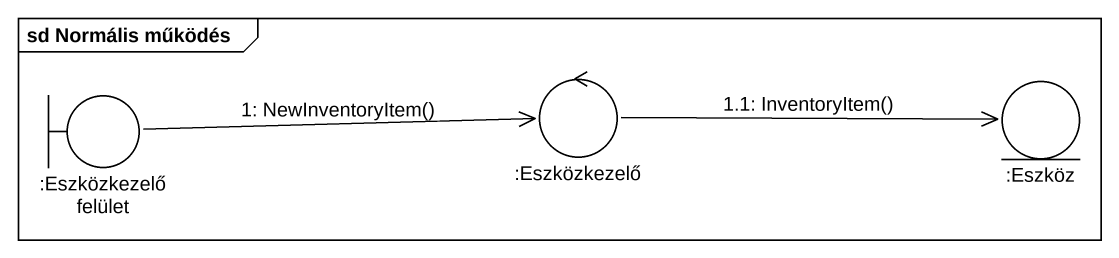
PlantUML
@startuml
mainframe sd Normális működés
boundary ":Eszközkezelő felület" as Eszközkezelő_felület
control ":Eszközkezelő" as Eszközkezelő
entity ":Eszköz" as Eszköz
Eszközkezelő_felület -right-> Eszközkezelő : 1: NewInventoryItem()
Eszközkezelő -right-> Eszköz : 1.1: InventoryItem()
@enduml
